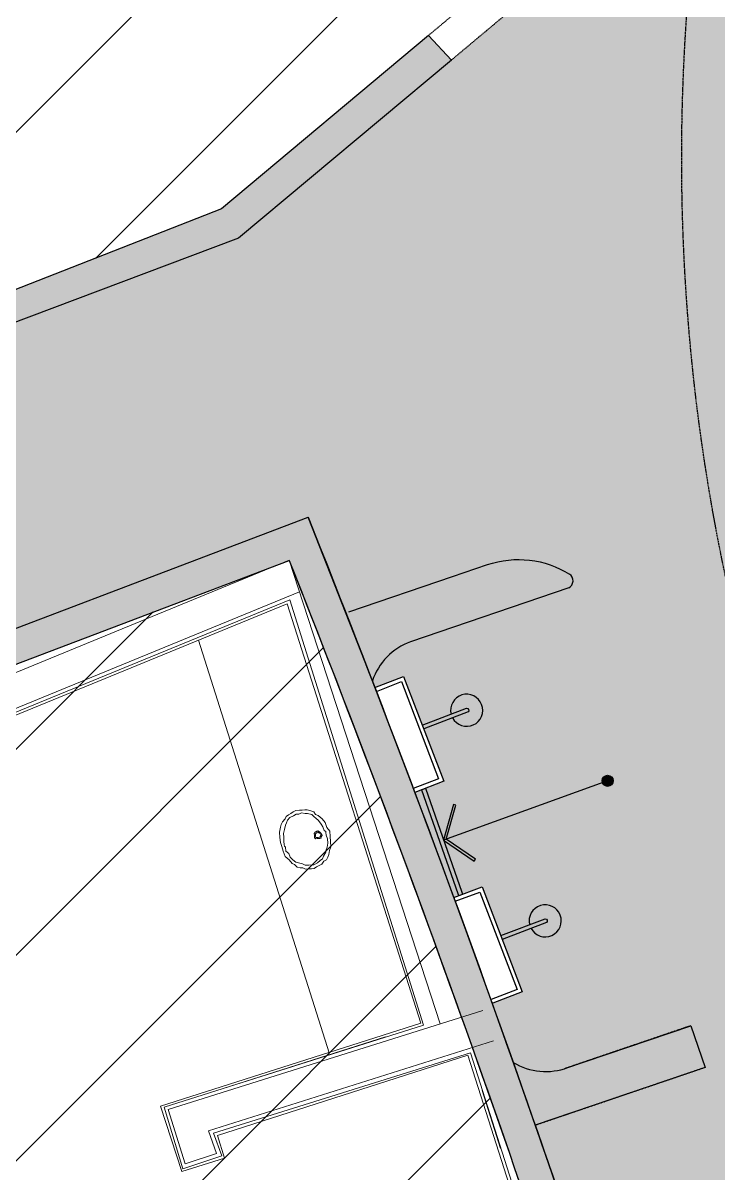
# Model space of a CAD drawing. Header units: inches. Extents: x -11331628 to 26860, y -6840660 to 4773.
# Drawn here: x 1355.6 to 1528.8, y -1525.8 to -1239.3 of the extents above; entities that cross this region are included whole.
import ezdxf
from ezdxf import colors
from ezdxf.entities.mleader import LeaderData, LeaderLine
from ezdxf.math import Vec2, Vec3

# ---------------------------------------------------------------- set-up
doc = ezdxf.new("R2010")
doc.units = ezdxf.units.IN
doc.header["$LTSCALE"] = 0.5
doc.header["$MEASUREMENT"] = 0
doc.linetypes.add('DASHED2', pattern=[0.375, 0.25, -0.125])
doc.linetypes.add('HIDDEN2', pattern=[0.1875, 0.125, -0.0625])
doc.layers.get('Defpoints').update_dxf_attribs({"color": 140})
for name, color, linetype in [('A-Dim', 8, 'Continuous'), ('A-HATH', 9, 'Continuous'), ('DETL-1', 9, 'Continuous'), ('DETL-8', 2, 'Continuous'), ('ELEV-1', 9, 'Continuous'), ('ELEV-4', 5, 'Continuous')]:
    doc.layers.add(name, color=color, linetype=linetype)
for name, color, linetype, lineweight in [('CONCRETE', 1, 'Continuous', 20), ('HATCH', 253, 'Continuous', 0), ('TEXT 3', 41, 'Continuous', 15)]:
    doc.layers.add(name, color=color, linetype=linetype, lineweight=lineweight)
doc.styles.add('TEXT-ITALIC', font='ariali.ttf')

# ---------------------------------------------------------------- blocks, each defined once
blk = doc.blocks.new('restroom')
at = {"layer": 'CONCRETE'}
for p, q in [((3221.287888127441, 7141.141625957964), (3017.261639070991, 7073.977052996801)), ((3017.261639070991, 7073.977052996801), (3221.287888127441, 7141.141625957964))]:
    blk.add_line(p, q, dxfattribs=at)
for points in [[(3250.478148001075, 7023.167121992498), (3221.287888127441, 7141.141625957964)], [(3222.327259251444, 7017.968801521632), (3197.295787444399, 7122.907638769067)], [(3214.303209142356, 7070.111708314907), (3214.023353284054, 7071.15132335858), (3214.023353284053, 7072.377563623181), (3214.023353284054, 7073.697197138384), (3214.303209142355, 7074.923437402984), (3214.583390227348, 7075.589884644077), (3214.956639336018, 7076.242989611515), (3215.623086577343, 7076.909436852722), (3215.902942435877, 7077.482572149887), (3216.569389676969, 7077.855821259021), (3217.129101393806, 7078.135677117323), (3217.795548635131, 7078.522268500231), (3218.461995876456, 7078.802124358532), (3219.394956701962, 7078.802124358533), (3220.061403943288, 7078.802124358532), (3220.727851184612, 7078.802124358533), (3221.287888127441, 7078.802124358533), (3221.954335368766, 7078.522268500231), (3222.900638468392, 7078.135677117323), (3223.273887577295, 7077.482572149886), (3223.94033481862, 7077.189374017697), (3224.873296977315, 7076.242989611515), (3225.53974421864, 7075.309947479218), (3225.819600076942, 7073.977052996802), (3226.486047318034, 7073.04401086439), (3226.486047318034, 7071.711116381973), (3226.486047318034, 7070.484876117371), (3226.486047318034, 7069.165323908841), (3226.112796876409, 7068.218939502543), (3225.819600076942, 7067.272636403032), (3225.53974421864, 7066.619450128921), (3225.166493776549, 7065.95300288783), (3224.500046535689, 7065.673147029295), (3223.940334818621, 7065.006699788087), (3223.273887577295, 7064.726762623228), (3222.607440336203, 7064.44690676481), (3221.954335368766, 7064.06031538202), (3221.28788812744, 7064.06031538202), (3220.341259801589, 7064.06031538202), (3219.781548084985, 7064.06031538202), (3219.11510084366, 7064.44690676481), (3218.461995876456, 7064.44690676481), (3217.795548635131, 7064.726762623229), (3217.129101393806, 7065.39320986432), (3216.56938967697, 7065.673147029294), (3215.902942435878, 7066.619450128922), (3214.956639336018, 7067.565834535105), (3214.583390227348, 7068.88538674375)], [(3214.303209142356, 7070.111708314907), (3214.023353284054, 7071.15132335858), (3214.023353284053, 7072.377563623181), (3214.023353284054, 7073.697197138384), (3214.303209142355, 7074.923437402984), (3214.583390227348, 7075.589884644077), (3214.956639336018, 7076.242989611515), (3215.623086577343, 7076.909436852722), (3215.902942435877, 7077.482572149887), (3216.569389676969, 7077.855821259021), (3217.129101393806, 7078.135677117323), (3217.795548635131, 7078.522268500231), (3218.461995876456, 7078.802124358532), (3219.394956701962, 7078.802124358533), (3220.061403943288, 7078.802124358532), (3220.727851184612, 7078.802124358533), (3221.287888127441, 7078.802124358533), (3221.954335368766, 7078.522268500231), (3222.900638468392, 7078.135677117323), (3223.273887577295, 7077.482572149886), (3223.94033481862, 7077.189374017697), (3224.873296977315, 7076.242989611515), (3225.53974421864, 7075.309947479218), (3225.819600076942, 7073.977052996802), (3226.486047318034, 7073.04401086439), (3226.486047318034, 7071.711116381973), (3226.486047318034, 7070.484876117371), (3226.486047318034, 7069.165323908841), (3226.112796876409, 7068.218939502543), (3225.819600076942, 7067.272636403032), (3225.53974421864, 7066.619450128921), (3225.166493776549, 7065.95300288783), (3224.500046535689, 7065.673147029295), (3223.940334818621, 7065.006699788087), (3223.273887577295, 7064.726762623228), (3222.607440336203, 7064.44690676481), (3221.954335368766, 7064.06031538202), (3221.28788812744, 7064.06031538202), (3220.341259801589, 7064.06031538202), (3219.781548084985, 7064.06031538202), (3219.11510084366, 7064.44690676481), (3218.461995876456, 7064.44690676481), (3217.795548635131, 7064.726762623229), (3217.129101393806, 7065.39320986432), (3216.56938967697, 7065.673147029294), (3215.902942435878, 7066.619450128922), (3214.956639336018, 7067.565834535105), (3214.583390227348, 7068.88538674375)], [(3215.623086577343, 7075.309947479219), (3215.902942435878, 7075.869740502611), (3216.1961405683, 7076.536187743819), (3216.849245535504, 7077.189374017698), (3217.795548635131, 7077.482572149887), (3218.461995876456, 7077.855821259021), (3218.741851734758, 7077.855821259022), (3219.11510084366, 7077.855821259021), (3219.781548084985, 7078.135677117323), (3220.727851184612, 7077.855821259022), (3221.287888127441, 7077.855821259022), (3222.327259251444, 7077.482572149886), (3222.900638468392, 7076.909436852723), (3223.273887577296, 7076.536187743819), (3223.940334818621, 7075.869740502611), (3224.50004653569, 7074.923437402984), (3224.873296977315, 7074.270332435547), (3225.166493776549, 7073.323948029363), (3225.53974421864, 7073.04401086439), (3225.53974421864, 7072.750812732201), (3225.53974421864, 7072.097707764763), (3225.819600076942, 7071.151323358581), (3225.819600076942, 7070.111708314908), (3225.53974421864, 7069.165323908841), (3225.166493776549, 7068.218939502542), (3225.166493776549, 7067.93908364424), (3224.50004653569, 7066.992699237941), (3224.220190676922, 7066.326251996732), (3223.553743435597, 7065.953002887831), (3222.900638468392, 7065.39320986432), (3221.954335368766, 7065.006699788087), (3221.674154284006, 7065.006699788087), (3220.727851184612, 7065.006699788087), (3219.781548084985, 7065.006699788087), (3219.11510084366, 7065.39320986432), (3218.461995876456, 7065.673147029294), (3217.515692776363, 7065.95300288783), (3216.849245535504, 7066.619450128922), (3216.1961405683, 7067.272636403032), (3215.902942435878, 7068.218939502543), (3215.249837468207, 7068.88538674375), (3215.249837468207, 7069.831771149934), (3214.956639336018, 7070.111708314908), (3214.956639336018, 7070.484876117372), (3214.956639336018, 7071.431260523554), (3214.956639336018, 7072.377563623181), (3214.956639336018, 7073.323948029364), (3215.249837468207, 7074.270332435547)], [(3215.623086577343, 7075.309947479219), (3215.902942435878, 7075.869740502611), (3216.1961405683, 7076.536187743819), (3216.849245535504, 7077.189374017698), (3217.795548635131, 7077.482572149887), (3218.461995876456, 7077.855821259021), (3218.741851734758, 7077.855821259022), (3219.11510084366, 7077.855821259021), (3219.781548084985, 7078.135677117323), (3220.727851184612, 7077.855821259022), (3221.287888127441, 7077.855821259022), (3222.327259251444, 7077.482572149886), (3222.900638468392, 7076.909436852723), (3223.273887577296, 7076.536187743819), (3223.940334818621, 7075.869740502611), (3224.50004653569, 7074.923437402984), (3224.873296977315, 7074.270332435547), (3225.166493776549, 7073.323948029363), (3225.53974421864, 7073.04401086439), (3225.53974421864, 7072.750812732201), (3225.53974421864, 7072.097707764763), (3225.819600076942, 7071.151323358581), (3225.819600076942, 7070.111708314908), (3225.53974421864, 7069.165323908841), (3225.166493776549, 7068.218939502542), (3225.166493776549, 7067.93908364424), (3224.50004653569, 7066.992699237941), (3224.220190676922, 7066.326251996732), (3223.553743435597, 7065.953002887831), (3222.900638468392, 7065.39320986432), (3221.954335368766, 7065.006699788087), (3221.674154284006, 7065.006699788087), (3220.727851184612, 7065.006699788087), (3219.781548084985, 7065.006699788087), (3219.11510084366, 7065.39320986432), (3218.461995876456, 7065.673147029294), (3217.515692776363, 7065.95300288783), (3216.849245535504, 7066.619450128922), (3216.1961405683, 7067.272636403032), (3215.902942435878, 7068.218939502543), (3215.249837468207, 7068.88538674375), (3215.249837468207, 7069.831771149934), (3214.956639336018, 7070.111708314908), (3214.956639336018, 7070.484876117372), (3214.956639336018, 7071.431260523554), (3214.956639336018, 7072.377563623181), (3214.956639336018, 7073.323948029364), (3215.249837468207, 7074.270332435547)], [(3223.273887577295, 7073.323948029363), (3223.553743435597, 7073.323948029364), (3223.940334818621, 7073.04401086439), (3224.220190676922, 7072.750812732201), (3224.500046535689, 7072.37756362318), (3224.50004653569, 7072.097707764763), (3224.220190676922, 7071.711116381972), (3224.220190676922, 7071.431260523554), (3223.940334818621, 7071.431260523554), (3223.273887577295, 7071.431260523554), (3222.900638468392, 7071.431260523554), (3222.607440336203, 7071.711116381973), (3222.607440336203, 7072.097707764763), (3222.607440336203, 7072.377563623181), (3222.607440336203, 7072.750812732202), (3222.900638468392, 7073.044010864391)], [(3223.273887577295, 7073.323948029363), (3223.553743435597, 7073.323948029364), (3223.940334818621, 7073.04401086439), (3224.220190676922, 7072.750812732201), (3224.500046535689, 7072.37756362318), (3224.50004653569, 7072.097707764763), (3224.220190676922, 7071.711116381972), (3224.220190676922, 7071.431260523554), (3223.940334818621, 7071.431260523554), (3223.273887577295, 7071.431260523554), (3222.900638468392, 7071.431260523554), (3222.607440336203, 7071.711116381973), (3222.607440336203, 7072.097707764763), (3222.607440336203, 7072.377563623181), (3222.607440336203, 7072.750812732202), (3222.900638468392, 7073.044010864391)], [(3223.273887577295, 7073.04401086439), (3223.553743435597, 7073.044010864391), (3223.940334818621, 7072.750812732201), (3224.220190676922, 7072.750812732201), (3224.220190676922, 7072.37756362318), (3224.220190676922, 7072.097707764763), (3223.94033481862, 7071.711116381973), (3223.553743435597, 7071.711116381973), (3223.273887577295, 7071.711116381972), (3222.900638468392, 7071.711116381973), (3222.900638468392, 7072.097707764763), (3222.900638468392, 7072.377563623181), (3222.900638468392, 7072.750812732202), (3223.273887577295, 7072.750812732201), (3223.273887577295, 7073.04401086439), (3223.553743435597, 7073.044010864391), (3223.940334818621, 7072.750812732201), (3224.220190676922, 7072.750812732201), (3224.220190676922, 7072.37756362318), (3224.220190676922, 7072.097707764763), (3223.94033481862, 7071.711116381973), (3223.553743435597, 7071.711116381973), (3223.273887577295, 7071.711116381972), (3222.900638468392, 7071.711116381973), (3222.900638468392, 7072.097707764763), (3222.900638468392, 7072.377563623181), (3222.900638468392, 7072.750812732202), (3223.273887577295, 7072.750812732201)], [(3223.273887577295, 7073.04401086439), (3223.553743435597, 7073.044010864391), (3223.940334818621, 7072.750812732201), (3224.220190676922, 7072.750812732201), (3224.220190676922, 7072.37756362318), (3224.220190676922, 7072.097707764763), (3223.94033481862, 7071.711116381973), (3223.553743435597, 7071.711116381973), (3223.273887577295, 7071.711116381972), (3222.900638468392, 7071.711116381973), (3222.900638468392, 7072.097707764763), (3222.900638468392, 7072.377563623181), (3222.900638468392, 7072.750812732202), (3223.273887577295, 7072.750812732201), (3223.273887577295, 7073.04401086439), (3223.553743435597, 7073.044010864391), (3223.940334818621, 7072.750812732201), (3224.220190676922, 7072.750812732201), (3224.220190676922, 7072.37756362318), (3224.220190676922, 7072.097707764763), (3223.94033481862, 7071.711116381973), (3223.553743435597, 7071.711116381973), (3223.273887577295, 7071.711116381972), (3222.900638468392, 7071.711116381973), (3222.900638468392, 7072.097707764763), (3222.900638468392, 7072.377563623181), (3222.900638468392, 7072.750812732202), (3223.273887577295, 7072.750812732201)], [(3192.577288993929, 6995.016397188703), (3184.553238885073, 6993.030397738964), (3181.34075391811, 7006.825822309293), (3261.332129871625, 7025.748193109981), (3181.34075391811, 7006.825822309293), (3184.553238885073, 6993.030397738964), (3192.577288993929, 6995.016397188703), (3190.964538652977, 7000.774510682962), (3263.44024230231, 7018.005675309343), (3190.964538652977, 7000.774510682962)]]:
    blk.add_lwpolyline(points, close=True, dxfattribs=at)
for points in [[(3072.9297410246, 6875.864640264105), (3065.245840437073, 6874.01623741007), (3072.9297410246, 6875.864640264105), (3026.805046270198, 7068.592188611678), (3223.280011986316, 7133.090316202388)], [(3096.608886261532, 6845.585616761171), (3042.200042853659, 7072.750812732202), (3220.727851184613, 7131.224887010344), (3246.319359934485, 7023.167121992499), (3180.394450818483, 7007.478928609686), (3183.886791643748, 6991.804157474363), (3193.80344795209, 6994.349949947609), (3192.204039885026, 7000.121405715524), (3257.462501759935, 7015.423009048383), (3269.658355650321, 6964.879672935284)], [(3269.658355650321, 6964.879672935284), (3257.462501759935, 7015.423009048383), (3192.204039885026, 7000.121405715524), (3193.80344795209, 6994.349949947609), (3183.886791643748, 6991.804157474363), (3180.394450818483, 7007.478928609686), (3246.319359934485, 7023.167121992499), (3220.727851184613, 7131.224887010344), (3042.200042853659, 7072.750812732202), (3096.608886261532, 6845.585616761171)], [(3096.888742120299, 6846.252064002379), (3043.146345953053, 7072.377563623181), (3220.061403943288, 7130.278502604044), (3245.66625496728, 7023.726915015774), (3179.448147718856, 7007.772206715593), (3183.606935785213, 6991.137710233154), (3194.469895193415, 6993.696844980173), (3193.137000710765, 6999.454958474314), (3256.809396792498, 7014.84987375122), (3268.712052550694, 6965.546120176493)], [(3268.712052550694, 6965.546120176493), (3256.809396792498, 7014.84987375122), (3193.137000710765, 6999.454958474314), (3194.469895193415, 6993.696844980173), (3183.606935785213, 6991.137710233154), (3179.448147718856, 7007.772206715593), (3245.66625496728, 7023.726915015774), (3220.061403943288, 7130.278502604044), (3043.146345953053, 7072.377563623181), (3096.888742120299, 6846.252064002379)], [(3236.682559484911, 7020.901185377552), (3195.402856018921, 7010.984446430048)], [(3259.728357068092, 7005.879519209783), (3263.234038834521, 6991.137710233154)]]:
    blk.add_lwpolyline(points, dxfattribs=at)
blk = doc.blocks.new('sitegf')
at = {"layer": 'HATCH', "transparency": 33554687}
h = blk.add_hatch(dxfattribs=at)
h.set_pattern_fill('ANSI31', color=256, scale=290)
h.set_pattern_definition([(45, (0, 21884.45669854619), (-25.63262081801235, 25.63262081801235), [])])
edge = h.paths.add_edge_path()
edge.add_line((841.7135486452726, 4058.15902889951), (832.1522066365567, 4088.393101095207))
edge.add_arc((-2583.278479010212, 2991.654961780689), 3587.199648010218, 17.80248358754354, 21.63828740512382)
edge.add_line((751.1322224337714, 4314.419713647199), (649.5549297493471, 4275.824925623918))
edge.add_line((649.5549297493471, 4275.824925623918), (627.9750133953403, 4276.207985666086))
edge.add_line((627.9750133953403, 4276.207985666086), (615.736572343453, 4355.551407052695))
edge.add_line((615.736572343453, 4355.551407052695), (734.2527490047726, 4402.016461738374))
edge.add_line((734.2527490047726, 4402.016461738374), (785.8681488724646, 4445.226153062358))
edge.add_line((785.8681488724646, 4445.226153062358), (817.2736700094513, 4471.517199487971))
edge.add_line((817.2736700094513, 4471.517199487971), (920.8049292418241, 4558.188110984956))
edge.add_line((920.8049292418241, 4558.188110984956), (910.1680914242158, 4753.167653169989))
edge.add_line((910.1680914242158, 4753.167653169989), (651.9138097560804, 4739.078949919269))
edge.add_line((651.9138097560804, 4739.078949919269), (650.5663207589437, 4763.779221961227))
edge.add_line((650.5663207589437, 4763.779221961227), (650.539207114901, 4763.77623112814))
edge.add_line((650.539207114901, 4763.77623112814), (646.6595883335872, 4835.391943034643))
edge.add_line((646.6595883335872, 4835.391943034643), (645.174862761299, 4862.607842846144))
edge.add_line((645.174862761299, 4862.607842846144), (690.4497054555218, 4867.60198886634))
edge.add_line((690.4497054555218, 4867.60198886634), (691.8899097307344, 4878.203780670014))
edge.add_line((691.8899097307344, 4878.203780670014), (888.735659132873, 5057.909302765569))
edge.add_line((888.735659132873, 5057.909302765569), (872.9920037365312, 5082.477866517082))
edge.add_line((872.9920037365312, 5082.477866517082), (860.2419277049376, 5297.43573020001))
edge.add_line((860.2419277049376, 5297.43573020001), (669.4313529462161, 5397.76577004886))
edge.add_line((669.4313529462161, 5397.76577004886), (651.3990950094653, 5422.130092594405))
edge.add_line((651.3990950094653, 5422.130092594405), (539.1336304573886, 5372.235795883393))
edge.add_line((539.1336304573886, 5372.235795883393), (381.2746056697015, 5545.066215666924))
edge.add_line((381.2746056697015, 5545.066215666924), (308.4860168207115, 5497.065427012392))
edge.add_line((308.4860168207115, 5497.065427012392), (308.4860168207115, 2034.980142961424))
edge.add_line((308.4860168207115, 2034.980142961424), (874.0000179757888, 2034.980142961424))
edge.add_arc((-2583.278479010258, 2991.654961780681), 3587.199648010263, 344.532527593828, 377.2960021823383)
h = blk.add_hatch(color=256, dxfattribs=at)
h.dxf.hatch_style = 1
edge = h.paths.add_edge_path()
edge.add_line((616.7718709523574, 4348.839430140029), (738.5324092914921, 4394.688005437925))
edge.add_line((738.5324092914921, 4394.688005437925), (791.5739893964828, 4439.091619660579))
edge.add_line((791.5739893964828, 4439.091619660579), (785.8681488724653, 4445.226153062358))
edge.add_line((785.8681488724653, 4445.226153062358), (734.2527490047728, 4402.016461738374))
edge.add_line((734.2527490047728, 4402.016461738374), (615.6905823544762, 4355.849566194))
edge.add_line((615.6905823544762, 4355.849566194), (627.9290234063635, 4276.50614480739))
edge.add_line((627.9290234063635, 4276.50614480739), (649.5549297493465, 4275.824925623918))
edge.add_line((649.5549297493465, 4275.824925623918), (751.1322224337705, 4314.419713647201))
edge.add_arc((-2589.877201295066, 2989.164231650187), 3594.25180837515, 17.52046718820759, 21.636405704579317, ccw=False)
edge.add_line((837.6353673066833, 4071.201039751034), (845.6062414959679, 4073.743235418311))
edge.add_arc((-2589.450296210574, 2989.313233995025), 3602.166271180075, 17.52064353041173, 21.76786696212898)
edge.add_line((755.8597414144369, 4325.165994366733), (647.8985624729071, 4284.145617608548))
edge.add_line((647.8985624729071, 4284.145617608548), (626.8477348084821, 4283.516280861364))
edge.add_line((626.8477348084821, 4283.516280861364), (616.7718709523574, 4348.839430140029))
at = {"layer": 'DETL-8'}
for points in [[(785.8681488724646, 4445.226153062358), (734.2527490047728, 4402.016461738374), (615.736572343453, 4355.551407052695), (627.9750133953403, 4276.207985666086), (649.5549297493465, 4275.824925623918), (751.132222433771, 4314.419713647199, -0.01796110078041203), (837.6353673066255, 4071.201039751016, -0.01673841448234785)], [(791.5739893964831, 4439.091619660579), (738.5324092914921, 4394.688005437925), (616.7718709523574, 4348.839430140029), (626.8477348084821, 4283.516280861364), (647.8985624729071, 4284.145617608548), (755.8597414144369, 4325.165994366733, -0.01868843089849713), (845.564344259758, 4073.729872897484, -0.01731190819013615)]]:
    blk.add_lwpolyline(points, format="xyb", dxfattribs=at)
at = {"layer": 'ELEV-1', "linetype": 'HIDDEN2'}
blk.add_lwpolyline([(822.5096733095215, 4464.989343134683), (791.5739893964828, 4439.091619660579)], dxfattribs=at)
at = {"layer": 'Defpoints', "rotation": 4.154694506102972}
blk.add_blockref('restroom', (-1944.335377803717, -3041.278287884666), dxfattribs=at)

msp = doc.modelspace()

# ---------------------------------------------------------------- hatches: boundary and pattern name
at = {"layer": 'A-HATH', "true_color": 0xadadad, "transparency": 33554610}
h = msp.add_hatch(dxfattribs=at)
h.set_pattern_fill('AR-B88', color=253, scale=2.3)
h.set_pattern_definition([(0, (-5438.680215846291, -5753.708305836846), (0, 18.4), []), (90, (-5438.680215846291, -5753.708305836846), (-9.2, 18.4), [18.4, -18.4])])
edge = h.paths.add_edge_path()
edge.add_line((2547.734943207382, -909.5435402068906), (2511.208096837237, -845.6774591533668))
edge.add_arc((2523.549395676103, -789.0002555880421), 58.00528476798858, 257.7157599961826, 520.5004951479241)
edge.add_line((2468.871040222706, -769.6381661882024), (2263.246430322076, -410.1097834339174))
edge.add_arc((2273.163664476466, -352.9585671062463), 58.00528476790085, 260.1557075193186, 392.3090461881663)
edge.add_line((2322.188423494387, -321.9555662153634), (2473.826859808508, -226.060213126136))
edge.add_arc((2519.483617197169, -197.0728238224958), 54.08149622456687, 212.4113871107711, 453.1603583532876)
edge.add_line((2516.502066819322, -143.0735776126439), (2283.658448450944, -150.6163626500147))
edge.add_line((2283.658448450944, -150.6163626500147), (2265.918271357643, -151.6373438111696))
edge.add_line((2265.918271357643, -151.6373438111696), (2185.170271359833, -35.3333438079062))
edge.add_line((2185.170271359833, -35.3333438079062), (2042.842181874889, -115.9825171606572))
edge.add_line((2042.842181874889, -115.9825171606572), (2107.136242878143, -232.5991697260843))
edge.add_line((2107.136242878143, -232.5991697260843), (1742.071796663789, -439.2634922145589))
edge.add_line((1742.071796663789, -439.2634922145589), (1668.90501829922, -310.9421514280339))
edge.add_line((1668.90501829922, -310.9421514280339), (1629.479424357415, -333.421995202601))
edge.add_arc((1399.004552219938, -441.9286910903587), 254.7398079202871, -47.829709234797576, 25.210878431094898, ccw=False)
edge.add_line((1570.020651208461, -630.7298129779483), (1580.135611995798, -641.8126828163367))
edge.add_line((1580.135611995798, -641.8126828163367), (1588.852197120535, -925.6212563100908))
edge.add_line((1588.852197120535, -925.6212563100908), (1600.172939787138, -1133.137179763124))
edge.add_line((1600.172939787138, -1133.137179763124), (1493.295471824805, -1222.609360778421))
edge.add_line((1493.295471824805, -1222.609360778421), (1462.359787911743, -1248.507084252496))
edge.add_line((1462.359787911743, -1248.507084252496), (1409.318207806774, -1292.91069847515))
edge.add_line((1409.318207806774, -1292.91069847515), (1287.557669467697, -1338.759273773099))
edge.add_line((1287.557669467697, -1338.759273773099), (1297.633533323757, -1404.08242305177))
edge.add_line((1297.633533323757, -1404.08242305177), (1318.684360988188, -1403.453086304546))
edge.add_line((1318.684360988188, -1403.453086304546), (1426.645539929283, -1362.432709545392))
edge.add_arc((64335.17028974952, 23549.21451434395), 67661.45618892826, 201.6034644993831, 201.6251483962014)
edge.add_line((1436.077992119359, -1386.238995477384), (1475.179055344464, -1373.294102059301))
edge.add_arc((1479.065173816864, -1396.977389061683), 24.00000000038984, 56.445151413659005, 99.31845056210688, ccw=False)
edge.add_line((1492.330813853915, -1376.976819209149), (1491.632907719681, -1380.027306562581))
edge.add_arc((-93.59527349144582, 3214.737739223404), 4860.53641201078, 288.5363585623621, 289.0348159101929, ccw=False)
edge.add_arc((1457.838689010036, -1408.450379411341), 16.0666786339292, 112.8478043097662, 160.9859278697401)
edge.add_line((1442.648631082041, -1403.21584958813), (1443.297672648883, -1404.893834458691))
edge.add_line((1443.297672648883, -1404.893834458691), (1450.453468489988, -1402.089498116922))
edge.add_line((1450.453468489988, -1402.089498116922), (1460.439534721869, -1428.22994087677))
edge.add_line((1460.439534721869, -1428.22994087677), (1453.214311140377, -1430.990091570763))
edge.add_line((1453.214311140377, -1430.990091570763), (1462.948965086396, -1457.192537372325))
edge.add_line((1462.948965086396, -1457.192537372325), (1470.023108607264, -1454.538560027791))
edge.add_line((1470.023108607264, -1454.538560027791), (1480.013981271723, -1480.69158454634))
edge.add_line((1480.013981271723, -1480.69158454634), (1472.65018438861, -1483.504672452636))
edge.add_line((1472.65018438861, -1483.504672452636), (1477.766570483806, -1498.315109481379))
edge.add_line((1477.766570483806, -1498.315109481379), (1483.235680244738, -1513.943475974329))
edge.add_line((1483.235680244738, -1513.943475974329), (1535.249109853119, -1675.555811451321))
edge.add_arc((2307.002717932686, -5020.677171227824), 3432.992942494469, 102.00266229998567, 102.991405386937, ccw=False)
edge.add_arc((2039.863053777801, -1312.000954854304), 567.9999999999604, 218.133232763283, 228.76888877398)
edge.add_arc((-476.1166134567052, 155.5398934520708), 2859.444963960035, 317.4233235610747, 318.50043500030597, ccw=False)
edge.add_line((1629.500206301064, -1779.092709981869), (1691.903514338968, -1870.089915039635))
edge.add_arc((1969.753789313861, -1170.51682207932), 752.7305545131576, 248.3384500309071, 307.1261062046956)
edge.add_arc((2018.970340858541, -1273.273307893036), 641.5007781562748, 309.1611408767037, 339.4658819311437)
edge.add_line((2619.712394740427, -1498.289380814234), (2637.069999615559, -1444.95765725468))
edge.add_arc((2018.327142621153, -1273.036365760623), 642.1835045768345, 344.4717389705435, 394.4735976528802)
edge = h.paths.add_edge_path(flags=16)
edge.add_arc((1745.872200541633, -960.2204970808816), 46, 0, 360)
edge = h.paths.add_edge_path(flags=16)
edge.add_arc((1999.319683096073, -1093.861432998725), 96, 0, 360)
edge = h.paths.add_edge_path(flags=16)
edge.add_line((1929.844855858583, -996.2781477004255), (1802.233776489027, -770.947983248574))
edge.add_line((1802.233776489027, -770.947983248574), (2030.345304378763, -642.0971323557769))
edge.add_line((2030.345304378763, -642.0971323557769), (1968.163836489052, -532.6535907711495))
edge.add_line((1968.163836489052, -532.6535907711495), (1962.112747593083, -522.0024489789257))
edge.add_line((1962.112747593083, -522.0024489789257), (2156.872809404422, -411.3478902149127))
edge.add_line((2156.872809404422, -411.3478902149127), (2167.30639318429, -405.419962287845))
edge.add_line((2167.30639318429, -405.419962287845), (2235.477564345549, -525.4061757563195))
edge.add_line((2235.477564345549, -525.4061757563195), (2235.534397405886, -525.5062024979361))
edge.add_line((2235.534397405886, -525.5062024979361), (2235.546475010645, -525.499340505733))
edge.add_line((2235.546475010645, -525.499340505733), (2454.794686260271, -911.4064536828746))
edge.add_line((2454.794686260271, -911.4064536828746), (2386.844192859937, -949.8838949874707))
edge.add_line((2386.844192859937, -949.8838949874707), (2469.900771224272, -1096.818190270751))
edge.add_line((2469.900771224272, -1096.818190270751), (2482.051761259427, -1127.92881165917))
edge.add_line((2482.051761259427, -1127.92881165917), (2492.440529898146, -1159.738882967802))
edge.add_line((2492.440529898146, -1159.738882967802), (2500.468944157108, -1192.309114569165))
edge.add_line((2500.468944157108, -1192.309114569165), (2506.709552447062, -1224.978519674107))
edge.add_line((2506.709552447062, -1224.978519674107), (2509.990287794366, -1258.445290989777))
edge.add_line((2509.990287794366, -1258.445290989777), (2511.471518436663, -1292.01192518982))
edge.add_line((2511.471518436663, -1292.01192518982), (2509.95559513998, -1325.776375103693))
edge.add_line((2509.95559513998, -1325.776375103693), (2506.615528156852, -1359.052129928787))
edge.add_line((2506.615528156852, -1359.052129928787), (2500.839087509883, -1391.865425102714))
edge.add_line((2500.839087509883, -1391.865425102714), (2493.264745242995, -1424.802075461203))
edge.add_line((2493.264745242995, -1424.802075461203), (2483.217618620238, -1456.68841975189))
edge.add_line((2483.217618620238, -1456.68841975189), (2470.697780598524, -1487.52443696507))
edge.add_line((2470.697780598524, -1487.52443696507), (2456.352996953864, -1517.860014173035))
edge.add_line((2456.352996953864, -1517.860014173035), (2439.536159383121, -1547.157037086157))
edge.add_line((2439.536159383121, -1547.157037086157), (2420.846928649336, -1575.378270806457))
edge.add_line((2420.846928649336, -1575.378270806457), (2400.846231577323, -1601.863442832905))
edge.add_line((2400.846231577323, -1601.863442832905), (2378.347270790007, -1626.697977562269))
edge.add_line((2378.347270790007, -1626.697977562269), (2354.563742209678, -1650.420258352946))
edge.add_line((2354.563742209678, -1650.420258352946), (2328.881615031726, -1672.454701031976))
edge.add_line((2328.881615031726, -1672.454701031976), (2302.451022482693, -1692.128036317365))
edge.add_line((2302.451022482693, -1692.128036317365), (2274.14730909477, -1710.713838931704))
edge.add_line((2274.14730909477, -1710.713838931704), (2244.508070843045, -1726.986769746009))
edge.add_line((2244.508070843045, -1726.986769746009), (2214.108671730605, -1740.899318983962))
edge.add_line((2214.108671730605, -1740.899318983962), (2182.997322714167, -1753.038584349629))
edge.add_line((2182.997322714167, -1753.038584349629), (2150.55117957933, -1762.876735490579))
edge.add_line((2150.55117957933, -1762.876735490579), (2117.943736483676, -1770.305540609938))
edge.add_line((2117.943736483676, -1770.305540609938), (2084.600343318524, -1775.384261117615))
edge.add_line((2084.600343318524, -1775.384261117615), (2051.733144415526, -1778.627764765821))
edge.add_line((2051.733144415526, -1778.627764765821), (2018.080323177956, -1778.910574608666))
edge.add_line((2018.080323177956, -1778.910574608666), (1984.327623856705, -1777.39392207523))
edge.add_line((1984.327623856705, -1777.39392207523), (1951.014646741544, -1773.454224272115))
edge.add_line((1951.014646741544, -1773.454224272115), (1918.164163581656, -1767.078267487763))
edge.add_line((1918.164163581656, -1767.078267487763), (1885.789874659486, -1758.867092725304))
edge.add_line((1885.789874659486, -1758.867092725304), (1853.829117099041, -1747.620809880153))
edge.add_line((1853.829117099041, -1747.620809880153), (1822.993830393868, -1735.11270468025))
edge.add_line((1822.993830393868, -1735.11270468025), (1883.392086137186, -1516.750182952565))
edge.add_line((1883.392086137186, -1516.750182952565), (1894.995601760789, -1519.641407044438))
edge.add_arc((1927.018849904908, -1403.939644420514), 120.0515984732504, 254.5292913474503, 390.5889688739589)
edge.add_line((2030.364069918391, -1342.848304638615), (2025.356341139168, -1334.206469446138))
edge.add_line((2025.356341139168, -1334.206469446138), (2098.542677397475, -1292.99625045708))
edge.add_line((2098.542677397475, -1292.99625045708), (2047.909989009361, -1203.565617559078))
edge.add_arc((1999.288358422513, -1093.992105279729), 119.8766764393999, 293.9285490027194, 485.4007041591421)
edge = h.paths.add_edge_path(flags=16)
edge.add_arc((1590.70542712099, -1314.229163876907), 46, 0, 360)
edge = h.paths.add_edge_path(flags=16)
edge.add_arc((1920.485001485182, -1391.59135726391), 46, 0, 360)
edge = h.paths.add_edge_path(flags=16)
edge.add_arc((1897.798453880211, -591.7811975288787), 46, 0, 360)
edge = h.paths.add_edge_path(flags=16)
edge.add_arc((2523.91322843739, -789.4768587601711), 46, 0, 360)
edge = h.paths.add_edge_path(flags=16)
edge.add_arc((2272.15037998228, -352.3705790421801), 46, 0, 360)
edge = h.paths.add_edge_path(flags=16)
edge.add_arc((2162.058488605513, -128.9611692248728), 46, 0, 360)
edge = h.paths.add_edge_path(flags=16)
edge.add_arc((2519.452070336643, -197.207068898888), 46, 0, 360)
at = {"layer": 'HATCH', "transparency": 33554687}
h = msp.add_hatch(color=256, dxfattribs=at)
h.dxf.hatch_style = 1
edge = h.paths.add_edge_path()
edge.add_line((1409.322945218315, -1292.919036636255), (1462.364525323283, -1248.5154224136))
edge.add_line((1462.364525323283, -1248.5154224136), (1456.65868479923, -1242.380889011789))
edge.add_line((1456.658684799345, -1242.380889011905), (1405.0432849317, -1285.590580335944))
edge.add_line((1405.043284931584, -1285.590580335827), (1286.48111828127, -1331.757475880217))
edge.add_line((1286.48111828127, -1331.757475880217), (1298.719559333186, -1411.100897266771))
edge.add_line((1298.719559333185, -1411.100897266888), (1320.345465676175, -1411.782116450378))
edge.add_line((1320.345465676175, -1411.782116450262), (1421.922758360646, -1373.187328427061))
edge.add_arc((-1919.086665324095, -2698.442810408051), 3594.251808328253, 17.520467188176212, 21.63640570460109, ccw=False)
edge.add_line((1508.425903233524, -1616.4060023232), (1516.354880186715, -1613.87716917675))
edge.add_arc((-1890.84906669565, -2687.741798549645), 3572.425503473543, 17.49353515182926, 21.77610948942172)
edge.add_line((1426.650277341265, -1362.441047707465), (1318.689098399729, -1403.46142446565))
edge.add_line((1318.689098399729, -1403.46142446565), (1297.63827073529, -1404.090761212874))
edge.add_line((1297.63827073529, -1404.090761212874), (1287.562406879167, -1338.76761193423))
edge.add_line((1287.562406879166, -1338.76761193423), (1409.322945218315, -1292.919036636371))

# ---------------------------------------------------------------- linework, layer by layer
at = {"layer": 'Defpoints', "linetype": 'DASHED2'}
msp.add_circle((2018.096890686444, -1273.000975221405, 390.0853961670123), 498.3524974118057, dxfattribs=at)
at = {"layer": 'DETL-8'}
for points in [[(1456.658684799345, -1242.380889011905), (1405.043284931584, -1285.590580335827), (1286.52710827034, -1332.055635021543), (1298.76554932214, -1411.399056408098), (1320.345465676175, -1411.782116450262), (1421.922758360641, -1373.187328426991, -0.01673841448234785), (1502.942742563449, -1599.213940978991, -0.01673841448234785)], [(1462.364525323283, -1248.5154224136), (1409.322945218315, -1292.919036636255), (1287.562406879166, -1338.76761193423), (1297.63827073529, -1404.090761212874), (1318.689098399729, -1403.46142446565), (1426.650277341265, -1362.441047707465, -0.01731190819013615), (1510.908596360493, -1596.65600422794, -0.01731190819013615)], [(1426.65027734128, -1362.441047707502, -0.1637574828802738), (1553.470657385849, -3652.626899112811)]]:
    msp.add_lwpolyline(points, format="xyb", dxfattribs=at)
msp.add_lwpolyline([(1462.364525323283, -1248.5154224136), (1456.658684799345, -1242.380889011905)], dxfattribs=at)
at = {"layer": 'DETL-8', "elevation": 215.0255421128598}
msp.add_lwpolyline([(1442.653368493587, -1403.224187749216), (1426.65027734128, -1362.441047707502)], dxfattribs=at)
at = {"layer": 'ELEV-1', "linetype": 'HIDDEN2'}
for points in [[(1488.064205936287, -1216.089842586205), (1456.658684799345, -1242.380889011905)], [(1493.300209236346, -1222.617698939527), (1462.364525323283, -1248.5154224136)]]:
    msp.add_lwpolyline(points, dxfattribs=at)

# ---------------------------------------------------------------- block references
at = {"layer": 'Defpoints', "rotation": 4.154694506102979}
msp.add_blockref('restroom', (-1273.544841876821, -8728.885329958877), dxfattribs=at)
at = {"layer": 'DETL-8'}
msp.add_blockref('sitegf', (670.7905359268416, -5687.607042074234), dxfattribs=at)

# ---------------------------------------------------------------- next in the draw order: leaders
at = {"layer": 'TEXT 3'}
ml = msp.add_multileader_mtext('Standard', dxfattribs=at)
ml.set_content("ZONE  VE (ELEV. 11.00') ", color=256, style='TEXT-ITALIC')
ml.set_leader_properties()
ml.build(insert=Vec2(0, 0))
ml.multileader.update_dxf_attribs({"leader_type": 2, "text_left_attachment_type": 2, "text_right_attachment_type": 2, "dogleg_length": 0.075, "arrow_head_size": 1.6, "scale": 40})
ctx = ml.context
ctx.base_point, ctx.scale, ctx.char_height, ctx.arrow_head_size, ctx.landing_gap_size, ctx.plane_origin, ctx.plane_x_axis, ctx.plane_y_axis = Vec3(24962.79203120684, -19852.13027509757), 40, 2.4, 1.6, 0, Vec3(25012.47585283669, -19773.61800601579), Vec3(0.08715574274765803, 0.9961946980917455), Vec3(-0.9961946980917455, 0.08715574274765803)
ctx.left_attachment, ctx.right_attachment = 2, 2
notes = []
notes.append((ctx, [(0, (0, 0, 0), (0, 0), (1, 0), 1, [])]))
ctx.mtext.insert, ctx.mtext.text_direction, ctx.mtext.rotation, ctx.mtext.flow_direction = Vec3(24961.22475736537, -19851.99315640378), Vec3(0.08715574274765803, 0.9961946980917455), 1.48352986419518, 5
ctx.mtext.has_bg_fill, ctx.mtext.bg_color, ctx.mtext.bg_scale_factor, ctx.mtext.bg_transparency, ctx.mtext.use_window_bg_color = 1, -1027028792, 1.5, 0, 1
for ctx, leaders in notes:
    for number, flags, end, landing, length, lines in leaders:
        leader = LeaderData()
        leader.index, (leader.has_last_leader_line, leader.has_dogleg_vector, leader.attachment_direction) = number, flags
        leader.last_leader_point, leader.dogleg_vector, leader.dogleg_length = Vec3(end), Vec3(landing), length
        for number, points, colour, breaks in lines:
            line = LeaderLine()
            line.index, line.vertices, line.color, line.breaks = number, Vec3.list(points), colors.encode_raw_color(colour), breaks
            leader.lines.append(line)
        ctx.leaders.append(leader)

# ---------------------------------------------------------------- next in the draw order: hatches: boundary and pattern name
at = {"layer": 'A-Dim'}
h = msp.add_hatch(color=256, dxfattribs=at)
edge = h.paths.add_edge_path()
edge.add_arc((1501.286809069284, -1428.113138967976), 1.380657945427137, 0, 360)
h = msp.add_hatch(color=256, dxfattribs=at)
edge = h.paths.add_edge_path()
edge.add_arc((1501.2868090694, -1428.113138967976), 1.380657945427137, 0, 360)
for points in [[(1463.469101839063, -1434.192667167834), (1462.908479849055, -1434.034652792001), (1460.401142794353, -1442.930478134275), (1468.025620259058, -1448.154441286777), (1468.354838572738, -1447.673940651435), (1461.075149793474, -1442.68621183719)], [(1463.469101839063, -1434.192667167834), (1462.908479849173, -1434.034652792001), (1460.401142794468, -1442.930478134276), (1468.025620259058, -1448.154441286777), (1468.354838572738, -1447.673940651435), (1461.075149793591, -1442.68621183719)]]:
    msp.add_hatch(color=256, dxfattribs=at).paths.add_polyline_path(points)
at = {"layer": 'A-HATH', "transparency": 33554610}
h = msp.add_hatch(dxfattribs=at)
h.set_pattern_fill('AR-CONC', color=256)
h.set_pattern_definition([(49.99999999999999, (670.7905359268825, -5687.607042074171), (7.172601826007539, -0.6275213498259511), [0.75, -8.25]), (354.9999999999998, (670.7905359268825, -5687.607042074171), (-1.38751333613, 7.52192133700012), [0.6, -6.600000000000001]), (100.45144446, (671.3882527369478, -5687.659335514149), (5.785088467271121, 6.894399909686294), [0.6374019199999998, -7.011421120000002]), (46.1842, (670.7905359268825, -5685.607042074171), (10.67241330671573, -1.655192807930765), [1.125, -12.37500000000001]), (96.63563549, (671.6799033769112, -5685.744975144127), (9.346619456742284, 9.741186007745505), [0.9561034199999995, -10.51713759999999]), (351.1841639899998, (670.7905359268825, -5685.607042074171), (9.346619450547733, 9.741186002699902), [0.8999999999999998, -9.900000009999994]), (20.99999999999997, (671.7905359268825, -5686.107042074171), (5.969070521184618, -4.026188906653388), [0.7499999999999994, -8.249999999999991]), (326.0000000000001, (671.7905359268825, -5686.107042074171), (2.43315331921582, 7.251500450468533), [0.6, -6.600000000000004]), (71.45144473999999, (672.2879584669772, -5686.442557814149), (8.40222376729972, 3.225311528063543), [0.6374019000000001, -7.011421120000003]), (37.49999999999998, (670.7905359268825, -5687.607042074171), (0.1215985531729065, 3.328938538313117), [0, -6.519999999999997, 0, -6.699999999999998, 0, -6.624999999999997]), (7.499999999999998, (670.7905359268825, -5687.607042074171), (2.630695374421489, 3.944117118823605), [0, -3.820000000000002, 0, -6.370000000000005, 0, -2.525]), (327.4999999999998, (668.5605359269011, -5687.607042074171), (5.338224361724094, -0.2255487173437971), [0, -2.500000000000001, 0, -7.800000000000007, 0, -10.35]), (317.4999999999998, (667.5605359269011, -5687.607042074171), (5.831861693423867, 1.001049823323177), [0, -3.25, 0, -5.18, 0, -7.350000000000001])])
edge = h.paths.add_edge_path()
edge.add_arc((1490.670147768518, -1378.27919561564), 1.995695018383952, 298.8434694853806, 415.200926393264)
edge.add_arc((1479.054769206507, -1397.007003474133), 24.03062028798194, 57.94365814489513, 110.0589077511057)
edge.add_line((1470.8126006531, -1374.434069040082), (1436.064287217165, -1386.253606737791))
edge.add_arc((1446.625880974525, -1391.917355446694), 11.9843778367135, 151.7971693387248, 250.6417199732677)
edge.add_arc((1457.673722411337, -1408.329860474067), 15.86439175584552, 110.26664895671951, 161.2262327969977, ccw=False)
edge.add_line((1452.178461124835, -1393.447621758995), (1491.632907719648, -1380.027306562723))
edge = h.paths.add_edge_path()
edge.add_arc((1485.876486666797, -1484.685815778528), 15.86439175546189, 239.2759467206282, 281.85401471002103, ccw=False)
edge.add_line((1477.771307895489, -1498.323447642466), (1483.240417656436, -1513.951814135387))
edge.add_line((1483.24041765632, -1513.951814135387), (1525.585282015329, -1499.548331747148))
edge.add_line((1525.585282015329, -1499.548331747148), (1522.043362684728, -1489.135426757592))
edge.add_line((1522.043362684728, -1489.135426757592), (1489.135330554511, -1500.211886185654))

# ---------------------------------------------------------------- next in the draw order: linework, layer by layer
at = {"layer": 'A-Dim'}
for p, q in [((1501.286809069284, -1428.113138967976, 215.0255421128599), (1460.401142794353, -1442.930478134275, 215.0255421128599)), ((1501.2868090694, -1428.113138967976, 215.0255421128599), (1460.401142794468, -1442.930478134276, 215.0255421128599))]:
    msp.add_line(p, q, dxfattribs=at)
at = {"layer": 'A-Dim', "elevation": 215.0255421128598}
for points in [[(1463.469101839063, -1434.192667167834), (1462.908479849055, -1434.034652792001), (1460.401142794353, -1442.930478134275), (1468.025620259058, -1448.154441286777), (1468.354838572738, -1447.673940651435), (1461.075149793474, -1442.68621183719), (1463.469101839063, -1434.192667167834)], [(1463.469101839063, -1434.192667167834), (1462.908479849173, -1434.034652792001), (1460.401142794468, -1442.930478134276), (1468.025620259058, -1448.154441286777), (1468.354838572738, -1447.673940651435), (1461.075149793591, -1442.68621183719), (1463.469101839063, -1434.192667167834)]]:
    msp.add_lwpolyline(points, dxfattribs=at)
at = {"layer": 'A-Dim'}
for centre in [(1501.286809069284, -1428.113138967976, 215.0255421128599), (1501.2868090694, -1428.113138967976, 215.0255421128599)]:
    msp.add_circle(centre, 1.380657945427137, dxfattribs=at)
at = {"layer": 'DETL-1', "elevation": 215.0255421128598}
for points in [[(1455.094376212282, -1414.233900851887), (1466.156440360069, -1410.008015840864, -0.690270358538214), (1466.513303165503, -1410.942172646839), (1455.4512390176, -1415.168057657862)], [(1455.094376212282, -1414.233900851887), (1466.156440360186, -1410.008015840864, -0.690270358538214), (1466.513303165503, -1410.942172646839), (1455.4512390176, -1415.168057657862)], [(1474.668822762153, -1466.695544521524), (1485.730886909941, -1462.469659510385, -0.690270358538214), (1486.087749715259, -1463.40381631636), (1475.025685567472, -1467.6297013275)], [(1474.668822762153, -1466.695544521524), (1485.730886910057, -1462.469659510385, -0.690270358538214), (1486.087749715376, -1463.40381631636), (1475.025685567472, -1467.6297013275)]]:
    msp.add_lwpolyline(points, format="xyb", dxfattribs=at)
at = {"layer": 'DETL-1', "linetype": 'HIDDEN2', "elevation": -1720.204336902877}
for points in [[(1522.043362684495, -1489.135426756544), (1490.603580060246, -1499.829577326509)], [(1522.043362684612, -1489.135426756544), (1490.603580060362, -1499.829577326509)], [(1525.585282015329, -1499.548331747148), (1483.240417656436, -1513.951814135387)], [(1525.585282015445, -1499.548331747148), (1483.240417656436, -1513.951814135387)]]:
    msp.add_lwpolyline(points, dxfattribs=at)
at = {"layer": 'DETL-1'}
for centre in [(1466.157746906106, -1410.542758765248, 215.0255421128599), (1466.157746906106, -1410.542758765248, 215.0255421128599), (1485.732193455978, -1463.004402434886, 215.0255421128599), (1485.732193455978, -1463.004402434886, 215.0255421128599)]:
    msp.add_arc(centre, 4, 208.0884104658737, 193.7268989001452, dxfattribs=at)
at = {"layer": 'DETL-8'}
for points, elevation in [([(1442.653368493722, -1403.224187749172), (1426.65027734143, -1362.441047707423)], 215.0255421128598), ([(1436.815941997402, -1385.997933551636), (1462.642275763274, -1377.213181275725)], 215.0255421128597), ([(1491.632907719648, -1380.027306562606), (1452.178461124835, -1393.447621758995)], 215.0255421128597), ([(1443.302410060486, -1404.902172619793), (1450.458205901616, -1402.097836277997), (1460.444272133468, -1428.238279037843), (1453.219048552045, -1430.998429731782)], 215.0255421128598), ([(1443.302410060603, -1404.902172619793), (1450.458205901732, -1402.097836277997), (1460.444272133586, -1428.238279037843), (1453.219048552045, -1430.998429731782)], 215.0255421128598), ([(1443.667288042318, -1405.833227966297), (1449.883992154098, -1403.396919042305), (1459.153252522176, -1427.660985037186), (1452.857337420986, -1430.066125063659)], 215.0255421128598), ([(1443.667288042318, -1405.833227966297), (1449.883992154098, -1403.396919042305), (1459.153252522292, -1427.660985037186), (1452.857337421101, -1430.066125063659)], 215.0255421128598), ([(1462.953702498058, -1457.200875533363), (1470.032652451488, -1454.559479947518), (1480.01871868334, -1480.699922707365), (1472.654921800311, -1483.513010613704)], 215.0255421128598), ([(1462.953702498058, -1457.200875533363), (1470.032652451603, -1454.559479947518), (1480.018718683456, -1480.699922707365), (1472.654921800311, -1483.513010613704)], 215.0255421128598), ([(1463.303292593632, -1458.137778284461), (1469.452594978565, -1455.8432656404), (1478.727699072047, -1480.122628706707), (1472.298058994876, -1482.578853807729)], 215.0255421128598), ([(1463.303292593749, -1458.137778284461), (1469.452594978565, -1455.8432656404), (1478.727699072163, -1480.122628706707), (1472.298058994992, -1482.578853807729)], 215.0255421128598), ([(1490.603580070374, -1499.829577323366), (1522.043362684728, -1489.135426757592), (1525.585282015329, -1499.548331747148), (1483.240417656436, -1513.951814135387)], -1720.204336902877)]:
    msp.add_lwpolyline(points, dxfattribs=dict(at, elevation=elevation))
at = {"layer": 'DETL-8', "elevation": 215.0255421128598}
msp.add_lwpolyline([(1462.642275763274, -1377.213181275725), (1471.336512490705, -1374.255861953567, -0.2256275126578405), (1491.809091495646, -1376.640413814308)], format="xyb", dxfattribs=at)
at = {"layer": 'DETL-8'}
for centre, radius, start, end in [((1490.670147768518, -1378.279195615756, 215.02554211286), 1.995695018278574, 298.8434694882687, 55.20092649237287), ((1457.673722411337, -1408.329860474183, 215.0255421128598), 15.86439175592347, 110.2666489584437, 161.2262327943295), ((1485.876486666913, -1484.685815778063, -1720.204336902877), 15.86439175592347, 239.2759467186186, 290.2355305576473)]:
    msp.add_arc(centre, radius, start, end, dxfattribs=at)
at = {"layer": 'ELEV-4', "elevation": 215.0255421128598}
for points in [[(1454.92109604745, -1430.348220430631), (1455.882945668365, -1429.980778528112), (1464.91933992034, -1455.880177740441), (1465.111683699133, -1456.395659780097)], [(1454.92109604745, -1430.348220430631), (1455.882945668481, -1429.980778528112), (1464.919339920457, -1455.880177740441), (1465.111683699249, -1456.395659780097)], [(1454.92109604745, -1430.348220430631), (1454.92109604745, -1430.348220430631), (1463.978690154332, -1456.219725822066), (1464.174780948034, -1456.745249875788)], [(1454.92109604745, -1430.348220430631), (1454.92109604745, -1430.348220430631), (1463.978690154332, -1456.219725822066), (1464.174780948151, -1456.745249875788)]]:
    msp.add_lwpolyline(points, dxfattribs=at)

doc.saveas('drawing.dxf')
